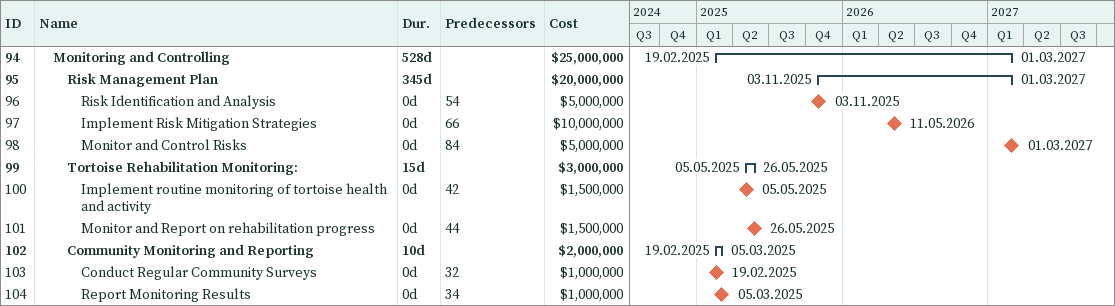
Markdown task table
| ID | Level | Task | Duration | Start | Finish | Predecessors | Cost ($) |
|---|---|---|---|---|---|---|---|
| 94 | 2 | **Monitoring and Controlling** | 528d | 2025-02-19 | 2027-03-01 |  | 25000000 |
| 95 | 3 | **Risk Management Plan** | 345d | 2025-11-03 | 2027-03-01 |  | 20000000 |
| 96 | 4 | Risk Identification and Analysis | 0d | 2025-11-03 | 2025-11-03 | 54 | 5000000 |
| 97 | 4 | Implement Risk Mitigation Strategies | 0d | 2026-05-11 | 2026-05-11 | 66 | 10000000 |
| 98 | 4 | Monitor and Control Risks | 0d | 2027-03-01 | 2027-03-01 | 84 | 5000000 |
| 99 | 3 | **Tortoise Rehabilitation Monitoring:** | 15d | 2025-05-05 | 2025-05-26 |  | 3000000 |
| 100 | 4 | Implement routine monitoring of tortoise health and activity | 0d | 2025-05-05 | 2025-05-05 | 42 | 1500000 |
| 101 | 4 | Monitor and Report on rehabilitation progress | 0d | 2025-05-26 | 2025-05-26 | 44 | 1500000 |
| 102 | 3 | **Community Monitoring and Reporting** | 10d | 2025-02-19 | 2025-03-05 |  | 2000000 |
| 103 | 4 | Conduct Regular Community Surveys | 0d | 2025-02-19 | 2025-02-19 | 32 | 1000000 |
| 104 | 4 | Report Monitoring Results | 0d | 2025-03-05 | 2025-03-05 | 34 | 1000000 |
